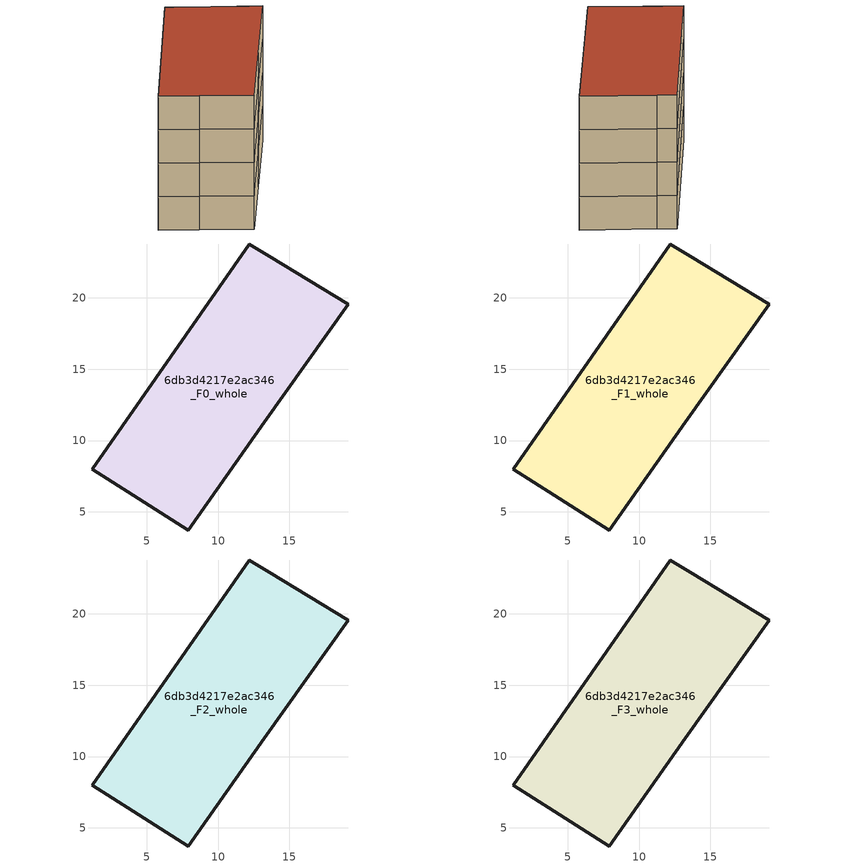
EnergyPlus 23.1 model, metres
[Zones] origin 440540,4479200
6db3d4217e2ac346_F0_whole
 floor ground (EU_floor_Construction): 19.11,19.57 13.25,11.28 7.9,3.73 4.06,6.18 1.18,7.98 12.18,23.78 13.59,22.93 z0
 wall outside (EU_wall_Construction): 1.18,7.98 4.06,6.18 7.9,3.73 13.25,11.28 19.11,19.57 13.59,22.93 12.18,23.78 1.18,7.98 z0:3
6db3d4217e2ac346_F1_whole
 floor to 6db3d4217e2ac346_F0_whole (EU_floor_Construction): 19.11,19.57 13.25,11.28 7.9,3.73 4.06,6.18 1.18,7.98 12.18,23.78 13.59,22.93 z3
 wall outside (EU_wall_Construction): 1.18,7.98 4.06,6.18 7.9,3.73 13.25,11.28 19.11,19.57 13.59,22.93 12.18,23.78 1.18,7.98 z3:6
6db3d4217e2ac346_F2_whole
 floor to 6db3d4217e2ac346_F1_whole (EU_floor_Construction): 19.11,19.57 13.25,11.28 7.9,3.73 4.06,6.18 1.18,7.98 12.18,23.78 13.59,22.93 z6
 wall outside (EU_wall_Construction): 1.18,7.98 4.06,6.18 7.9,3.73 13.25,11.28 19.11,19.57 13.59,22.93 12.18,23.78 1.18,7.98 z6:9
6db3d4217e2ac346_F3_whole
 floor to 6db3d4217e2ac346_F2_whole (EU_floor_Construction): 19.11,19.57 13.25,11.28 7.9,3.73 4.06,6.18 1.18,7.98 12.18,23.78 13.59,22.93 z9
 wall outside (EU_wall_Construction): 1.18,7.98 4.06,6.18 7.9,3.73 13.25,11.28 19.11,19.57 13.59,22.93 12.18,23.78 1.18,7.98 z9:12
 roof outside (EU_roof_Construction): 13.25,11.28 19.11,19.57 13.59,22.93 12.18,23.78 1.18,7.98 4.06,6.18 7.9,3.73 z12
[Building]
EU S2 Campaign: North Axis=0; Terrain=City; Solar Distribution=FullExterior
[Site:Location]
Madrid: Latitude=40.5; Longitude=-3.5; Time Zone=1; Elevation=609
[SizingPeriod:WeatherFileDays]
AnnualSizingPeriod: Begin Month=1; Begin Day of Month=1; End Month=12; End Day of Month=31; Day of Week for Start Day=Monday; Use Weather File Daylight Saving Period=No; Use Weather File Rain and Snow Indicators=No
[MATERIAL]
EU_InternalMass_Material: Roughness=MediumRough; Thickness=0.1; Conductivity=1; Density=1800; Specific Heat=900; Thermal Absorptance=0.9; Solar Absorptance=0.7; Visible Absorptance=0.7
[MATERIAL:NOMASS] Roughness=MediumRough; Thermal Absorptance=0.9; Solar Absorptance=0.7; Visible Absorptance=0.7
Name | Thermal Resistance
EU_wall_NoMass | 1.60022
EU_roof_NoMass | 1.57597
EU_floor_NoMass | 0.470652
[CONSTRUCTION]
EU_wall_Construction: EU_wall_NoMass
EU_roof_Construction: EU_roof_NoMass
EU_floor_Construction: EU_floor_NoMass
EU_InternalMass_Construction: EU_InternalMass_Material
[ZONE] Type=1; Multiplier=1; Ceiling Height=autocalculate; Floor Area=autocalculate; Part of Total Floor Area=Yes
Name | Volume
6db3d4217e2ac346_F0_whole | 464.811
6db3d4217e2ac346_F1_whole; 6db3d4217e2ac346_F2_whole; 6db3d4217e2ac346_F3_whole | 464.81
[INTERNALMASS] Construction=EU_InternalMass_Construction; Surface Area=154.937
Name | Zone or ZoneList
6db3d4217e2ac346_F0_whole_EU_InternalMass | 6db3d4217e2ac346_F0_whole
6db3d4217e2ac346_F1_whole_EU_InternalMass | 6db3d4217e2ac346_F1_whole
6db3d4217e2ac346_F2_whole_EU_InternalMass | 6db3d4217e2ac346_F2_whole
6db3d4217e2ac346_F3_whole_EU_InternalMass | 6db3d4217e2ac346_F3_whole
[OTHEREQUIPMENT] Fuel Type=Electricity; Design Level Calculation Method=Watts/Area; Power per Zone Floor Area=1; Fraction Latent=0; Fraction Radiant=0; Fraction Lost=0; Carbon Dioxide Generation Rate=0; EndUse Subcategory=EU_Step8_InternalGains
Name | Zone or ZoneList or Space or SpaceList | Schedule
EU_Step8_InternalGain_6db3d4217e2ac346_F0_whole_f000 | 6db3d4217e2ac346_F0_whole | EU_Step8_GainSchedule_6db3d4217e2ac346_F0_whole_f000
EU_Step8_InternalGain_6db3d4217e2ac346_F1_whole_f000 | 6db3d4217e2ac346_F1_whole | EU_Step8_GainSchedule_6db3d4217e2ac346_F1_whole_f000
EU_Step8_InternalGain_6db3d4217e2ac346_F2_whole_f000 | 6db3d4217e2ac346_F2_whole | EU_Step8_GainSchedule_6db3d4217e2ac346_F2_whole_f000
EU_Step8_InternalGain_6db3d4217e2ac346_F3_whole_f000 | 6db3d4217e2ac346_F3_whole | EU_Step8_GainSchedule_6db3d4217e2ac346_F3_whole_f000
[ZONEVENTILATION:DESIGNFLOWRATE] Schedule=EU_AlwaysOn; Design Flow Rate Calculation Method=AirChanges/Hour; Air Changes per Hour=0.480704; Ventilation Type=Natural; Fan Pressure Rise=0; Fan Total Efficiency=1; Constant Term Coefficient=1; Temperature Term Coefficient=0; Velocity Term Coefficient=0; Velocity Squared Term Coefficient=0; Minimum Indoor Temperature=-100; Maximum Indoor Temperature=100; Delta Temperature=-100; Minimum Outdoor Temperature=-100; Maximum Outdoor Temperature=100; Maximum Wind Speed=40
Name | Zone or ZoneList or Space or SpaceList
EU_ConstantAir_6db3d4217e2ac346_F0_whole | 6db3d4217e2ac346_F0_whole
EU_ConstantAir_6db3d4217e2ac346_F1_whole | 6db3d4217e2ac346_F1_whole
EU_ConstantAir_6db3d4217e2ac346_F2_whole | 6db3d4217e2ac346_F2_whole
EU_ConstantAir_6db3d4217e2ac346_F3_whole | 6db3d4217e2ac346_F3_whole
[HVACTEMPLATE:THERMOSTAT] Constant Heating Setpoint=20; Constant Cooling Setpoint=50
EU_HeatOnly_6db3d4217e2ac346_F0_whole; EU_HeatOnly_6db3d4217e2ac346_F1_whole; EU_HeatOnly_6db3d4217e2ac346_F2_whole; EU_HeatOnly_6db3d4217e2ac346_F3_whole
[HVACTEMPLATE:ZONE:IDEALLOADSAIRSYSTEM] System Availability Schedule=EU_AlwaysOn; Maximum Heating Supply Air Temperature=50; Minimum Cooling Supply Air Temperature=13; Maximum Heating Supply Air Humidity Ratio=0.0156; Minimum Cooling Supply Air Humidity Ratio=0.0077; Heating Limit=NoLimit; Cooling Limit=NoLimit; Heating Availability Schedule=EU_AlwaysOn; Cooling Availability Schedule=EU_CoolingOff; Dehumidification Control Type=ConstantSensibleHeatRatio; Cooling Sensible Heat Ratio=0.7; Dehumidification Setpoint=60; Humidification Control Type=None; Humidification Setpoint=30; Outdoor Air Method=None; Outdoor Air Flow Rate per Person=0.00944; Outdoor Air Flow Rate per Zone Floor Area=0; Outdoor Air Flow Rate per Zone=0; Demand Controlled Ventilation Type=None; Outdoor Air Economizer Type=NoEconomizer; Heat Recovery Type=None; Sensible Heat Recovery Effectiveness=0.7; Latent Heat Recovery Effectiveness=0.65
Name | Template Thermostat
6db3d4217e2ac346_F0_whole | EU_HeatOnly_6db3d4217e2ac346_F0_whole
6db3d4217e2ac346_F1_whole | EU_HeatOnly_6db3d4217e2ac346_F1_whole
6db3d4217e2ac346_F2_whole | EU_HeatOnly_6db3d4217e2ac346_F2_whole
6db3d4217e2ac346_F3_whole | EU_HeatOnly_6db3d4217e2ac346_F3_whole
[SIZING:ZONE] Zone Cooling Design Supply Air Temperature Input Method=SupplyAirTemperature; Zone Cooling Design Supply Air Temperature=13; Zone Heating Design Supply Air Temperature Input Method=SupplyAirTemperature; Zone Heating Design Supply Air Temperature=50; Zone Cooling Design Supply Air Humidity Ratio=0.008; Zone Heating Design Supply Air Humidity Ratio=0.008; Cooling Design Air Flow Method=DesignDay; Cooling Design Air Flow Rate=0; Cooling Minimum Air Flow per Zone Floor Area=0.000762; Cooling Minimum Air Flow=0; Cooling Minimum Air Flow Fraction=0.2; Heating Design Air Flow Method=DesignDay; Heating Design Air Flow Rate=0; Heating Maximum Air Flow per Zone Floor Area=0.002032; Heating Maximum Air Flow=0.141576; Heating Maximum Air Flow Fraction=0.3; Account for Dedicated Outdoor Air System=No; Dedicated Outdoor Air System Control Strategy=NeutralSupplyAir; Dedicated Outdoor Air Low Setpoint Temperature for Design=autosize; Dedicated Outdoor Air High Setpoint Temperature for Design=autosize; Zone Load Sizing Method=Sensible Load Only No Latent Load; Zone Latent Cooling Design Supply Air Humidity Ratio Input Method=HumidityRatioDifference; Zone Cooling Design Supply Air Humidity Ratio Difference=0.005; Zone Latent Heating Design Supply Air Humidity Ratio Input Method=HumidityRatioDifference; Zone Humidification Design Supply Air Humidity Ratio Difference=0.005
6db3d4217e2ac346_F0_whole; 6db3d4217e2ac346_F1_whole; 6db3d4217e2ac346_F2_whole; 6db3d4217e2ac346_F3_whole
[SCHEDULE:CONSTANT]
Name | Hourly Value
EU_AlwaysOn | 1
EU_CoolingOff | 0
[SCHEDULE:FILE] Column Number=1; Rows to Skip at Top=0; Number of Hours of Data=8760; Column Separator=Comma; Interpolate to Timestep=No; Minutes per Item=60; Adjust Schedule for Daylight Savings=Yes
Name | File
EU_Step8_GainSchedule_6db3d4217e2ac346_F0_whole_f000 | C:\Users\o_iseri\Desktop\OpenUBEM\openubem\outputs\eu_evidence\EU-11\ES-MAD-BERRUGUETE\idfs\6db3d4217e2ac346\6db3d4217e2ac346_F0_whole_f000_gain.csv
EU_Step8_GainSchedule_6db3d4217e2ac346_F1_whole_f000 | C:\Users\o_iseri\Desktop\OpenUBEM\openubem\outputs\eu_evidence\EU-11\ES-MAD-BERRUGUETE\idfs\6db3d4217e2ac346\6db3d4217e2ac346_F1_whole_f000_gain.csv
EU_Step8_GainSchedule_6db3d4217e2ac346_F2_whole_f000 | C:\Users\o_iseri\Desktop\OpenUBEM\openubem\outputs\eu_evidence\EU-11\ES-MAD-BERRUGUETE\idfs\6db3d4217e2ac346\6db3d4217e2ac346_F2_whole_f000_gain.csv
EU_Step8_GainSchedule_6db3d4217e2ac346_F3_whole_f000 | C:\Users\o_iseri\Desktop\OpenUBEM\openubem\outputs\eu_evidence\EU-11\ES-MAD-BERRUGUETE\idfs\6db3d4217e2ac346\6db3d4217e2ac346_F3_whole_f000_gain.csv
